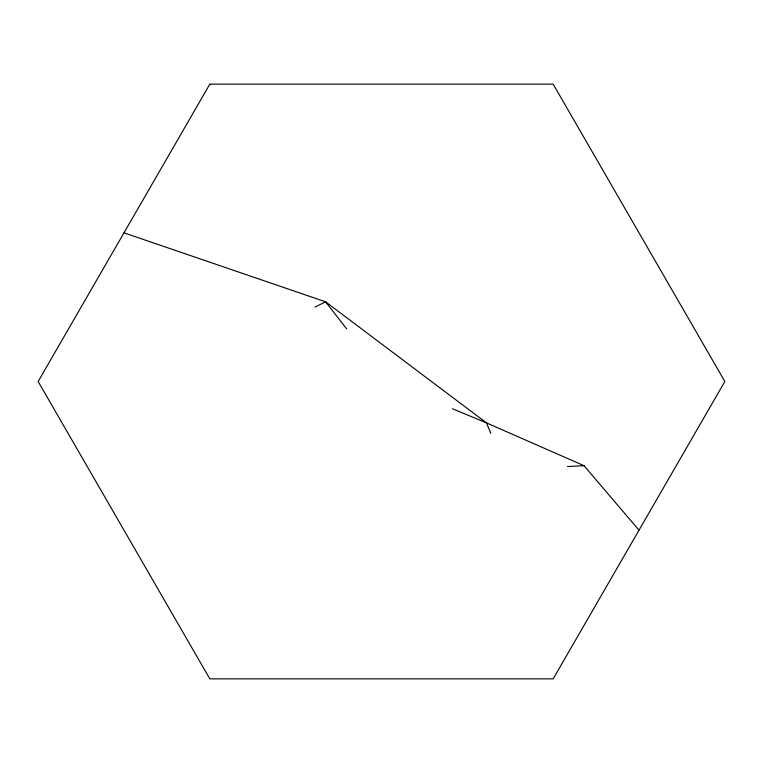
<?xml version="1.0" encoding="UTF-8"?>
<svg xmlns="http://www.w3.org/2000/svg" width="763" height="763" viewBox="0 0 763 763"><rect width="100%" height="100%" fill="white"/><g stroke="black" fill="none" stroke-linecap="round" stroke-linejoin="round"><path stroke-width="1.14" d="M314.976 307.05L325.62 301.824L486.441 422.864L584.01 465.688L639.013 530.171M567.462 466.546L584.01 465.688M123.987 232.829L325.62 301.824L346.64 328.863M452.516 408.787L486.441 422.864L490.828 433.384M209.825 84.149L38.15 381.5L209.825 678.851L553.175 678.851L724.85 381.5L553.175 84.149L209.825 84.149"/></g></svg>
